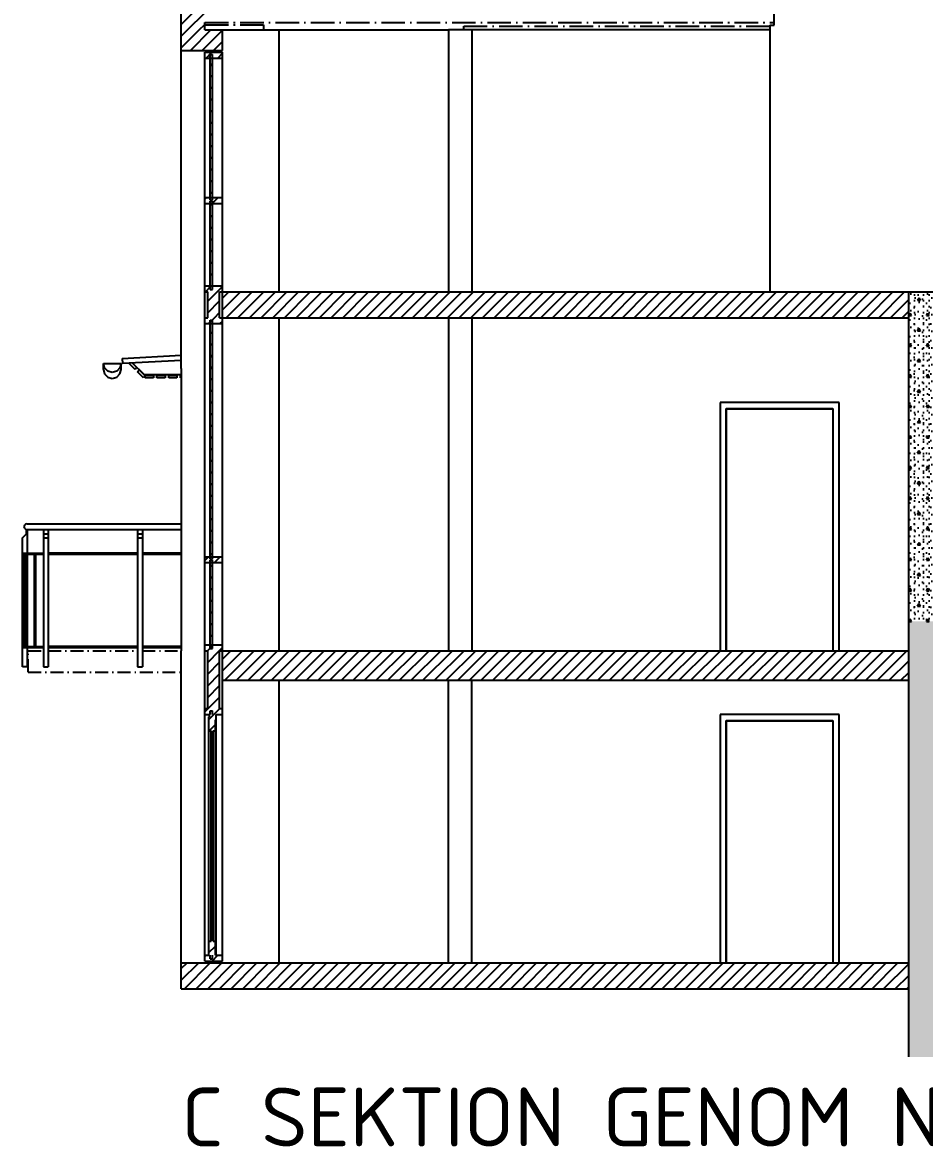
# Model space of a CAD drawing. Header units: millimetres. Extents: x 15 to 2176, y 3 to 641.
# Drawn here: x 1079.2 to 1232.4, y 3.3 to 194.2 of the extents above; entities that cross this region are included whole.
import ezdxf
from ezdxf.xclip import XClip

# ---------------------------------------------------------------- set-up
doc = ezdxf.new("R2010")
doc.units = ezdxf.units.MM
doc.header["$MEASUREMENT"] = 0
doc.header["$XCLIPFRAME"] = 0
doc.linetypes.add('A_PSTRECK_2', pattern=[3.8, 2.2, -0.7, 0.2, -0.7])
doc.linetypes.add('A_PSTRECK_4', pattern=[6, 4, -0.875, 0.25, -0.875])
for name, color, linetype in [('A--------P-', 7, 'Continuous'), ('A-01SB-----', 3, 'Continuous'), ('A-01SC-----', 7, 'Continuous'), ('A-01SC-----Ytterväggar2', 7, 'Continuous'), ('A-01SF-----', 7, 'Continuous'), ('A-01SG-----', 1, 'Continuous'), ('A-01SZ-----', 1, 'Continuous'), ('A-27B------', 7, 'Continuous'), ('A-27E------', 1, 'A_PSTRECK_2'), ('A-43E------', 1, 'A_PSTRECK_4'), ('A-45B------', 1, 'Continuous')]:
    doc.layers.add(name, color=color, linetype=linetype)
doc.styles.add('ISO', font='')
doc.styles.get('ISO').set_extended_font_data('ISOCPEUR')
pattern_1 = [(0, (1499.748, 92.474), (0, 5.19615), [0.5, -2.5]), (0, (1501.248, 95.072), (0, 5.19615), [0.5, -2.5]), (60, (1499.748, 92.474), (-4.5, 2.59808), [0.5, -2.5]), (60, (1502.748, 92.474), (-4.5, 2.59808), [0.5, -2.5]), (120, (1500.248, 92.474), (4.5, 2.59808), [0.5, -2.5]), (120, (1503.248, 92.474), (4.5, 2.59808), [0.5, -2.5]), (0, (1499.7481, 92.9741), (0, 1), [0, -1, 0, -1.5]), (45, (1500.2481, 92.9741), (-0.7071068, 0.7071068), [0, -0.75, 0, -1.25])]
pattern_2 = [(45, (1499.7481, 92.4741), (-0.9899495, 0.9899495), [])]

# ---------------------------------------------------------------- blocks, each defined once
blk = doc.blocks.new('Drawing_3_3', base_point=(1339.37, 329.56))
at = {"layer": 'A-01SC-----', "linetype": 'Continuous'}
h = blk.add_hatch(dxfattribs=at)
h.set_pattern_fill('BRANDSÄKRARE_0003', color=256, style=0, pattern_type=2)
h.set_pattern_definition(pattern_2)
h.paths.add_polyline_path([(1106.17, 207.97), (1106.17, 192.97), (1110.17, 192.97), (1110.17, 207.97)])
h = blk.add_hatch(dxfattribs=at)
h.set_pattern_fill('BRANDSÄKRARE_0003', color=256, style=0, pattern_type=2)
h.set_pattern_definition(pattern_2)
h.paths.add_polyline_path([(1113.17, 192.97), (1106.17, 192.97), (1106.17, 189.47), (1113.17, 189.47)])
h = blk.add_hatch(dxfattribs=at)
h.set_pattern_fill('BETONG__STD__0003', color=256, style=0, pattern_type=2)
h.set_pattern_definition(pattern_1)
h.paths.add_polyline_path([(1235.35, 92.47), (1235.35, 148.47), (1229.75, 148.47), (1229.75, 92.47)])
h = blk.add_hatch(dxfattribs=at)
h.set_pattern_fill('BETONG__STD__0003', color=256, style=0, pattern_type=2)
h.set_pattern_definition(pattern_1)
h.paths.add_polyline_path([(1229.75, 92.47), (1229.75, 18.47), (1235.35, 18.47), (1235.35, 92.47)])
at = {"layer": 'A-01SF-----', "linetype": 'Continuous'}
h = blk.add_hatch(dxfattribs=at)
h.set_pattern_fill('BRANDSÄKRARE_0003', color=256, style=0, pattern_type=2)
h.set_pattern_definition(pattern_2)
h.paths.add_polyline_path([(1229.75, 144.07), (1229.75, 148.47), (1113.17, 148.47), (1113.17, 144.07)])
h = blk.add_hatch(dxfattribs=at)
h.set_pattern_fill('BRANDSÄKRARE_0003', color=256, style=0, pattern_type=2)
h.set_pattern_definition(pattern_2)
h.paths.add_polyline_path([(1229.75, 82.47), (1229.75, 87.47), (1113.17, 87.47), (1113.17, 82.47)])
h = blk.add_hatch(dxfattribs=at)
h.set_pattern_fill('BRANDSÄKRARE_0003', color=256, style=0, pattern_type=2)
h.set_pattern_definition(pattern_2)
h.paths.add_polyline_path([(1229.75, 30.07), (1229.75, 34.47), (1106.17, 34.47), (1106.17, 30.07)])
at = {"layer": 'A-01SZ-----', "linetype": 'Continuous'}
h = blk.add_hatch(dxfattribs=at)
h.set_pattern_fill('BRANDSÄKRARE_0003', color=256, style=0, pattern_type=2)
h.set_pattern_definition(pattern_2)
h.paths.add_polyline_path([(1113.17, 189.17), (1110.17, 189.17), (1110.17, 188.17), (1113.17, 188.17)])
h = blk.add_hatch(dxfattribs=at)
h.set_pattern_fill('BRANDSÄKRARE_0003', color=256, style=0, pattern_type=2)
h.set_pattern_definition(pattern_2)
h.paths.add_polyline_path([(1111.47, 188.77), (1111.07, 188.77), (1111.07, 163.87), (1111.47, 163.87)])
h = blk.add_hatch(dxfattribs=at)
h.set_pattern_fill('BRANDSÄKRARE_0003', color=256, style=0, pattern_type=2)
h.set_pattern_definition(pattern_2)
h.paths.add_polyline_path([(1113.17, 164.47), (1110.17, 164.47), (1110.17, 163.47), (1113.17, 163.47)])
h = blk.add_hatch(dxfattribs=at)
h.set_pattern_fill('BRANDSÄKRARE_0003', color=256, style=0, pattern_type=2)
h.set_pattern_definition(pattern_2)
h.paths.add_polyline_path([(1111.47, 164.07), (1111.07, 164.07), (1111.07, 148.87), (1111.47, 148.87)])
h = blk.add_hatch(dxfattribs=at)
h.set_pattern_fill('BRANDSÄKRARE_0003', color=256, style=0, pattern_type=2)
h.set_pattern_definition(pattern_2)
h.paths.add_polyline_path([(1113.17, 149.47), (1110.17, 149.47), (1110.17, 148.47), (1113.17, 148.47)])
h = blk.add_hatch(dxfattribs=at)
h.set_pattern_fill('BRANDSÄKRARE_0003', color=256, style=0, pattern_type=2)
h.set_pattern_definition(pattern_2)
h.paths.add_polyline_path([(1112.67, 144.07), (1112.67, 148.47), (1110.67, 148.47), (1110.67, 144.07)])
h = blk.add_hatch(dxfattribs=at)
h.set_pattern_fill('BRANDSÄKRARE_0003', color=256, style=0, pattern_type=2)
h.set_pattern_definition(pattern_2)
h.paths.add_polyline_path([(1113.17, 144.07), (1110.17, 144.07), (1110.17, 143.07), (1113.17, 143.07)])
h = blk.add_hatch(dxfattribs=at)
h.set_pattern_fill('BRANDSÄKRARE_0003', color=256, style=0, pattern_type=2)
h.set_pattern_definition(pattern_2)
h.paths.add_polyline_path([(1111.47, 143.67), (1111.07, 143.67), (1111.07, 102.87), (1111.47, 102.87)])
h = blk.add_hatch(dxfattribs=at)
h.set_pattern_fill('BRANDSÄKRARE_0003', color=256, style=0, pattern_type=2)
h.set_pattern_definition(pattern_2)
h.paths.add_polyline_path([(1113.17, 103.47), (1110.17, 103.47), (1110.17, 102.47), (1113.17, 102.47)])
h = blk.add_hatch(dxfattribs=at)
h.set_pattern_fill('BRANDSÄKRARE_0003', color=256, style=0, pattern_type=2)
h.set_pattern_definition(pattern_2)
h.paths.add_polyline_path([(1111.47, 87.87), (1111.47, 103.07), (1111.07, 103.07), (1111.07, 87.87)])
h = blk.add_hatch(dxfattribs=at)
h.set_pattern_fill('BRANDSÄKRARE_0003', color=256, style=0, pattern_type=2)
h.set_pattern_definition(pattern_2)
h.paths.add_polyline_path([(1113.17, 88.47), (1110.17, 88.47), (1110.17, 87.47), (1113.17, 87.47)])
h = blk.add_hatch(dxfattribs=at)
h.set_pattern_fill('BRANDSÄKRARE_0003', color=256, style=0, pattern_type=2)
h.set_pattern_definition(pattern_2)
h.paths.add_polyline_path([(1112.67, 87.47), (1110.67, 87.47), (1110.67, 77.67), (1112.67, 77.67)])
h = blk.add_hatch(dxfattribs=at)
h.set_pattern_fill('BRANDSÄKRARE_0003', color=256, style=0, pattern_type=2)
h.set_pattern_definition(pattern_2)
h.paths.add_polyline_path([(1113.17, 77.67), (1110.17, 77.67), (1110.17, 76.67), (1113.17, 76.67)])
h = blk.add_hatch(dxfattribs=at)
h.set_pattern_fill('BRANDSÄKRARE_0003', color=256, style=0, pattern_type=2)
h.set_pattern_definition(pattern_2)
h.paths.add_polyline_path([(1111.97, 76.27), (1111.97, 76.67), (1110.97, 76.67), (1110.97, 76.27)])
h = blk.add_hatch(dxfattribs=at)
h.set_pattern_fill('BRANDSÄKRARE_0003', color=256, style=0, pattern_type=2)
h.set_pattern_definition(pattern_2)
h.paths.add_polyline_path([(1111.47, 77.27), (1111.07, 77.27), (1111.07, 76.67), (1111.47, 76.67)])
h = blk.add_hatch(dxfattribs=at)
h.set_pattern_fill('BRANDSÄKRARE_0003', color=256, style=0, pattern_type=2)
h.set_pattern_definition(pattern_2)
h.paths.add_polyline_path([(1112.07, 75.77), (1112.07, 76.67), (1111.97, 76.67), (1111.97, 75.77)])
h = blk.add_hatch(dxfattribs=at)
h.set_pattern_fill('BRANDSÄKRARE_0003', color=256, style=0, pattern_type=2)
h.set_pattern_definition(pattern_2)
h.paths.add_polyline_path([(1111.97, 73.87), (1111.97, 76.27), (1110.87, 76.27), (1110.87, 73.87)])
h = blk.add_hatch(dxfattribs=at)
h.set_pattern_fill('BRANDSÄKRARE_0003', color=256, style=0, pattern_type=2)
h.set_pattern_definition(pattern_2)
h.paths.add_polyline_path([(1111.58, 38.17), (1111.58, 73.87), (1111.26, 73.87), (1111.26, 38.17)])
h = blk.add_hatch(dxfattribs=at)
h.set_pattern_fill('BRANDSÄKRARE_0003', color=256, style=0, pattern_type=2)
h.set_pattern_definition(pattern_2)
h.paths.add_polyline_path([(1111.97, 38.17), (1110.87, 38.17), (1110.87, 35.77), (1111.97, 35.77)])
h = blk.add_hatch(dxfattribs=at)
h.set_pattern_fill('BRANDSÄKRARE_0003', color=256, style=0, pattern_type=2)
h.set_pattern_definition(pattern_2)
h.paths.add_polyline_path([(1113.17, 35.77), (1110.17, 35.77), (1110.17, 34.77), (1113.17, 34.77)])
h = blk.add_hatch(dxfattribs=at)
h.set_pattern_fill('BRANDSÄKRARE_0003', color=256, style=0, pattern_type=2)
h.set_pattern_definition(pattern_2)
h.paths.add_polyline_path([(1111.47, 35.17), (1111.47, 35.77), (1111.07, 35.77), (1111.07, 35.17)])
at = {"layer": 'A-01SB-----'}
for p, q in [((1198.75, 128.61), (1198.77, 128.61)), ((1214.71, 128.63), (1214.71, 128.61)), ((1215.75, 128.61), (1215.75, 128.63)), ((1198.75, 75.61), (1198.77, 75.61)), ((1214.71, 75.63), (1214.71, 75.61)), ((1215.75, 75.61), (1215.75, 75.63))]:
    blk.add_line(p, q, dxfattribs=at)
at = {"layer": 'A-01SC-----'}
for p, q in [((1106.17, 192.97), (1106.17, 207.97)), ((1106.17, 189.47), (1106.17, 192.97)), ((1110.17, 192.97), (1110.17, 194.23)), ((1110.17, 192.97), (1113.17, 192.97)), ((1113.17, 192.97), (1122.75, 192.97)), ((1113.17, 189.47), (1113.17, 192.97)), ((1120.15, 193.81), (1120.15, 192.97)), ((1122.75, 192.97), (1122.75, 148.47)), ((1154.15, 192.97), (1154.15, 193.63)), ((1106.17, 135.47), (1106.17, 189.47)), ((1106.17, 189.47), (1113.17, 189.47)), ((1229.75, 148.47), (1235.35, 148.47)), ((1229.75, 92.47), (1229.75, 148.47)), ((1122.75, 144.07), (1122.75, 135.47)), ((1106.17, 135.47), (1106.17, 87.47)), ((1122.75, 135.47), (1122.75, 87.47)), ((1229.75, 18.47), (1229.75, 92.47)), ((1106.17, 34.47), (1106.17, 87.47)), ((1122.75, 82.47), (1122.75, 34.47))]:
    blk.add_line(p, q, dxfattribs=at)
at = {"layer": 'A-01SC-----Ytterväggar2'}
blk.add_line((1206.15, 193.77), (1206.15, 148.47), dxfattribs=at)
at = {"layer": 'A-01SF-----'}
for p, q in [((1113.17, 148.47), (1229.75, 148.47)), ((1113.17, 144.07), (1113.17, 148.47)), ((1229.75, 144.07), (1229.75, 148.47)), ((1113.17, 144.07), (1229.75, 144.07)), ((1113.17, 87.47), (1229.75, 87.47)), ((1113.17, 82.47), (1113.17, 87.47)), ((1229.75, 82.47), (1229.75, 87.47)), ((1113.17, 82.47), (1229.75, 82.47)), ((1106.17, 34.47), (1229.75, 34.47)), ((1106.17, 30.07), (1106.17, 34.47)), ((1229.75, 30.07), (1229.75, 34.47)), ((1106.17, 30.07), (1229.75, 30.07))]:
    blk.add_line(p, q, dxfattribs=at)
at = {"layer": 'A-01SG-----'}
for p, q in [((1096.15, 137.17), (1106.17, 137.69)), ((1096.15, 137.17), (1096.2, 136.27)), ((1106.17, 136.79), (1096.2, 136.27)), ((1097.32, 136.29), (1097.36, 136.33)), ((1098.31, 135.3), (1097.32, 136.29)), ((1097.87, 136.36), (1098.62, 135.61)), ((1099.91, 134.34), (1097.9, 136.36)), ((1098.62, 135.61), (1098.31, 135.3)), ((1098.73, 134.87), (1099.04, 135.19)), ((1099.72, 133.88), (1098.73, 134.87)), ((1099.04, 135.19), (1100.03, 134.2)), ((1100.03, 134.2), (1099.72, 133.88)), ((1106.17, 134.34), (1099.91, 134.34)), ((1100.03, 134.32), (1101.43, 134.32)), ((1100.03, 133.88), (1100.03, 134.32)), ((1101.43, 133.88), (1100.03, 133.88)), ((1101.43, 134.32), (1101.43, 133.88)), ((1102.03, 133.88), (1102.03, 134.32)), ((1102.03, 134.32), (1103.43, 134.32)), ((1103.43, 133.88), (1102.03, 133.88)), ((1103.43, 134.32), (1103.43, 133.88)), ((1104.03, 134.32), (1105.43, 134.32)), ((1104.03, 133.88), (1104.03, 134.32)), ((1105.43, 133.88), (1104.03, 133.88)), ((1105.43, 134.32), (1105.43, 133.88)), ((1106.03, 133.88), (1106.03, 134.32)), ((1106.03, 134.32), (1106.17, 134.32)), ((1106.17, 133.88), (1106.03, 133.88))]:
    blk.add_line(p, q, dxfattribs=at)
at = {"layer": 'A-01SZ-----'}
for p, q in [((1110.17, 189.17), (1113.17, 189.17)), ((1110.17, 188.17), (1110.17, 189.17)), ((1113.17, 188.17), (1113.17, 189.17)), ((1110.17, 188.17), (1113.17, 188.17)), ((1110.17, 164.47), (1110.17, 188.17)), ((1111.07, 188.77), (1111.47, 188.77)), ((1111.07, 164.07), (1111.07, 188.77)), ((1111.47, 164.07), (1111.47, 188.77)), ((1113.17, 164.47), (1113.17, 188.17)), ((1110.17, 164.47), (1113.17, 164.47)), ((1110.17, 163.47), (1110.17, 164.47)), ((1113.17, 163.47), (1113.17, 164.47)), ((1110.17, 149.47), (1110.17, 163.47)), ((1110.17, 163.47), (1113.17, 163.47)), ((1111.07, 164.07), (1111.47, 164.07)), ((1111.07, 148.87), (1111.07, 163.87)), ((1111.07, 163.87), (1111.47, 163.87)), ((1111.47, 148.87), (1111.47, 163.87)), ((1113.17, 149.47), (1113.17, 163.47)), ((1110.17, 149.47), (1113.17, 149.47)), ((1110.17, 148.47), (1110.17, 149.47)), ((1113.17, 148.47), (1113.17, 149.47)), ((1110.17, 148.47), (1110.67, 148.47)), ((1110.17, 144.07), (1110.17, 148.47)), ((1110.67, 144.07), (1110.67, 148.47)), ((1111.07, 148.87), (1111.47, 148.87)), ((1112.67, 144.07), (1112.67, 148.47)), ((1112.67, 148.47), (1113.17, 148.47)), ((1110.17, 144.07), (1110.67, 144.07)), ((1110.17, 143.07), (1110.17, 144.07)), ((1111.07, 143.67), (1111.47, 143.67)), ((1111.07, 103.07), (1111.07, 143.67)), ((1111.47, 103.07), (1111.47, 143.67)), ((1112.67, 144.07), (1113.17, 144.07)), ((1113.17, 143.07), (1113.17, 144.07)), ((1110.17, 103.47), (1110.17, 143.07)), ((1110.17, 143.07), (1113.17, 143.07)), ((1113.17, 103.47), (1113.17, 143.07)), ((1110.17, 103.47), (1113.17, 103.47)), ((1110.17, 102.47), (1110.17, 103.47)), ((1113.17, 102.47), (1113.17, 103.47)), ((1110.17, 88.47), (1110.17, 102.47)), ((1110.17, 102.47), (1113.17, 102.47)), ((1111.07, 103.07), (1111.47, 103.07)), ((1111.07, 87.87), (1111.07, 102.87)), ((1111.07, 102.87), (1111.47, 102.87)), ((1111.47, 87.87), (1111.47, 102.87)), ((1113.17, 88.47), (1113.17, 102.47)), ((1110.17, 88.47), (1113.17, 88.47)), ((1110.17, 87.47), (1110.17, 88.47)), ((1111.07, 87.87), (1111.47, 87.87)), ((1113.17, 87.47), (1113.17, 88.47)), ((1110.17, 81.97), (1110.17, 87.47)), ((1110.17, 87.47), (1110.67, 87.47)), ((1110.67, 77.67), (1110.67, 87.47)), ((1112.67, 77.67), (1112.67, 87.47)), ((1112.67, 87.47), (1113.17, 87.47)), ((1113.17, 81.97), (1113.17, 82.47)), ((1110.17, 77.67), (1110.17, 81.97)), ((1113.17, 77.67), (1113.17, 81.97)), ((1110.17, 77.67), (1110.67, 77.67)), ((1110.17, 76.67), (1110.17, 77.67)), ((1110.17, 50.97), (1110.17, 76.67)), ((1110.17, 76.67), (1110.97, 76.67)), ((1110.97, 76.27), (1110.97, 76.67)), ((1111.07, 77.27), (1111.47, 77.27)), ((1111.07, 76.67), (1111.07, 77.27)), ((1111.47, 76.67), (1111.47, 77.27)), ((1112.07, 75.77), (1112.07, 76.67)), ((1112.07, 76.67), (1113.17, 76.67)), ((1112.67, 77.67), (1113.17, 77.67)), ((1113.17, 76.67), (1113.17, 77.67)), ((1113.17, 50.97), (1113.17, 76.67)), ((1110.87, 76.27), (1110.97, 76.27)), ((1110.87, 73.87), (1110.87, 76.27)), ((1111.97, 75.77), (1112.07, 75.77)), ((1111.97, 73.87), (1111.97, 75.77)), ((1112.07, 35.77), (1112.07, 75.77)), ((1110.87, 38.17), (1110.87, 73.87)), ((1110.87, 73.87), (1111.26, 73.87)), ((1111.26, 38.17), (1111.26, 73.87)), ((1111.58, 73.87), (1111.97, 73.87)), ((1111.58, 38.17), (1111.58, 73.87)), ((1111.97, 38.17), (1111.97, 73.87)), ((1110.17, 35.77), (1110.17, 50.97)), ((1113.17, 35.77), (1113.17, 50.97)), ((1110.87, 38.17), (1111.26, 38.17)), ((1110.87, 35.77), (1110.87, 38.17)), ((1111.58, 38.17), (1111.97, 38.17)), ((1111.97, 35.77), (1111.97, 38.17)), ((1110.17, 35.77), (1110.87, 35.77)), ((1110.17, 34.77), (1110.17, 35.77)), ((1110.17, 34.77), (1113.17, 34.77)), ((1111.07, 35.17), (1111.07, 35.77)), ((1111.07, 35.17), (1111.47, 35.17)), ((1111.47, 35.17), (1111.47, 35.77)), ((1111.97, 35.77), (1113.17, 35.77)), ((1113.17, 34.77), (1113.17, 35.77))]:
    blk.add_line(p, q, dxfattribs=at)
at = {"layer": 'A-27B------'}
for p, q in [((1122.75, 192.97), (1151.55, 192.97)), ((1155.55, 192.97), (1151.55, 192.97)), ((1151.55, 192.97), (1151.55, 148.47)), ((1206.15, 192.97), (1155.55, 192.97)), ((1155.55, 192.97), (1155.55, 148.47)), ((1151.55, 144.07), (1151.55, 135.47)), ((1155.55, 144.07), (1155.55, 135.47)), ((1151.55, 135.47), (1151.55, 87.47)), ((1155.55, 135.47), (1155.55, 87.47)), ((1197.71, 129.67), (1197.71, 128.63)), ((1217.91, 129.67), (1197.71, 129.67)), ((1197.71, 128.63), (1197.71, 87.47)), ((1198.75, 87.47), (1198.75, 128.63)), ((1198.75, 128.63), (1216.87, 128.63)), ((1198.77, 87.47), (1198.77, 128.61)), ((1198.77, 128.61), (1216.85, 128.61)), ((1216.85, 128.61), (1216.85, 87.47)), ((1216.87, 128.63), (1216.87, 87.47)), ((1217.91, 128.63), (1217.91, 129.67)), ((1217.91, 87.47), (1217.91, 128.63)), ((1151.55, 34.47), (1151.55, 82.47)), ((1155.55, 34.47), (1155.55, 82.47)), ((1197.71, 76.67), (1197.71, 75.63)), ((1217.91, 76.67), (1197.71, 76.67)), ((1217.91, 75.63), (1217.91, 76.67)), ((1197.71, 75.63), (1197.71, 34.47)), ((1198.75, 34.47), (1198.75, 75.63)), ((1198.75, 75.63), (1216.87, 75.63)), ((1198.77, 34.47), (1198.77, 75.61)), ((1198.77, 75.61), (1216.85, 75.61)), ((1216.85, 75.61), (1216.85, 34.47)), ((1216.87, 75.63), (1216.87, 34.47)), ((1217.91, 34.47), (1217.91, 75.63))]:
    blk.add_line(p, q, dxfattribs=at)
at = {"layer": 'A-27E------'}
for p, q in [((1080.15, 87.47), (1082.75, 87.47)), ((1080.15, 83.87), (1080.15, 87.47)), ((1083.55, 87.47), (1098.75, 87.47)), ((1099.55, 87.47), (1106.17, 87.47)), ((1080.15, 83.87), (1106.17, 83.87))]:
    blk.add_line(p, q, dxfattribs=at)
at = {"layer": 'A-43E------'}
for p, q in [((1206.92, 194.23), (1206.92, 199.79)), ((1110.17, 194.23), (1206.92, 194.23)), ((1110.17, 193.81), (1120.15, 193.81)), ((1154.15, 193.63), (1206.15, 193.63)), ((1206.15, 193.77), (1206.92, 193.77)), ((1206.92, 193.77), (1206.92, 194.23))]:
    blk.add_line(p, q, dxfattribs=at)
at = {"layer": 'A-45B------'}
for p, q in [((1092.95, 135.27), (1092.95, 136.29)), ((1093.15, 135.54), (1092.95, 136.29)), ((1092.95, 136.29), (1094.45, 136.29)), ((1094.45, 136.29), (1095.95, 136.29)), ((1095.95, 136.29), (1095.75, 135.54)), ((1095.95, 135.27), (1095.95, 136.29)), ((1092.95, 135.27), (1093.15, 134.52)), ((1093.7, 134.99), (1093.15, 135.54)), ((1093.15, 134.52), (1093.7, 133.97)), ((1094.45, 134.79), (1093.7, 134.99)), ((1093.7, 133.97), (1094.45, 133.77)), ((1095.2, 134.99), (1094.45, 134.79)), ((1094.45, 133.77), (1095.2, 133.97)), ((1095.75, 135.54), (1095.2, 134.99)), ((1095.2, 133.97), (1095.75, 134.52)), ((1095.75, 134.52), (1095.95, 135.27)), ((1079.69, 109.01), (1079.51, 108.82)), ((1079.94, 109.07), (1079.69, 109.01)), ((1079.94, 109.07), (1106.17, 109.07)), ((1079.19, 106.67), (1079.89, 107.37)), ((1079.51, 108.82), (1079.44, 108.57)), ((1079.44, 108.57), (1079.51, 108.32)), ((1079.51, 108.32), (1079.69, 108.14)), ((1079.69, 108.14), (1079.94, 108.07)), ((1079.89, 107.37), (1079.89, 108.07)), ((1079.89, 108.07), (1079.94, 108.07)), ((1079.94, 108.07), (1082.75, 108.07)), ((1079.99, 108.07), (1079.99, 104.07)), ((1082.75, 108.07), (1082.75, 107.37)), ((1082.75, 108.07), (1083.55, 108.07)), ((1082.75, 107.37), (1082.75, 106.67)), ((1082.75, 107.37), (1083.55, 107.37)), ((1083.55, 108.07), (1098.75, 108.07)), ((1083.55, 108.07), (1083.55, 107.37)), ((1083.55, 107.37), (1083.55, 106.67)), ((1098.75, 108.07), (1098.75, 107.37)), ((1098.75, 108.07), (1099.55, 108.07)), ((1098.75, 107.37), (1098.75, 106.67)), ((1098.75, 107.37), (1099.55, 107.37)), ((1099.55, 108.07), (1106.17, 108.07)), ((1099.55, 108.07), (1099.55, 107.37)), ((1099.55, 107.37), (1099.55, 106.67)), ((1079.19, 84.75), (1079.19, 106.67)), ((1082.75, 106.67), (1082.75, 84.75)), ((1082.75, 106.67), (1083.55, 106.67)), ((1083.55, 106.67), (1083.55, 84.75)), ((1098.75, 106.67), (1098.75, 84.75)), ((1098.75, 106.67), (1099.55, 106.67)), ((1099.55, 106.67), (1099.55, 84.75)), ((1079.34, 104.07), (1082.75, 104.07)), ((1079.34, 104.07), (1079.34, 103.91)), ((1079.34, 103.91), (1082.75, 103.91)), ((1079.47, 88.23), (1079.47, 103.91)), ((1079.71, 88.23), (1079.71, 103.91)), ((1079.99, 103.91), (1079.99, 88.23)), ((1081.23, 88.23), (1081.23, 103.91)), ((1081.47, 88.23), (1081.47, 103.91)), ((1098.75, 104.07), (1083.55, 104.07)), ((1083.55, 103.91), (1098.75, 103.91)), ((1106.17, 104.07), (1099.55, 104.07)), ((1099.55, 103.91), (1106.17, 103.91)), ((1079.34, 88.23), (1082.75, 88.23)), ((1079.34, 88.23), (1079.34, 88.07)), ((1079.34, 88.07), (1082.75, 88.07)), ((1079.99, 88.07), (1079.99, 84.75)), ((1098.75, 88.23), (1083.55, 88.23)), ((1083.55, 88.07), (1098.75, 88.07)), ((1106.17, 88.23), (1099.55, 88.23)), ((1099.55, 88.07), (1106.17, 88.07)), ((1079.99, 84.75), (1079.19, 84.75)), ((1082.75, 84.75), (1083.55, 84.75)), ((1098.75, 84.75), (1099.55, 84.75))]:
    blk.add_line(p, q, dxfattribs=at)

msp = doc.modelspace()

# ---------------------------------------------------------------- block references
at = {"layer": 'A--------P-'}
ref = msp.add_blockref('Drawing_3_3', (1339.37, 329.56), dxfattribs=at)
XClip(ref).set_block_clipping_path([(1079.1881029319, 18.4741086751), (1599.5527581567, 640.6436337123)])

# ---------------------------------------------------------------- texts
at = {"layer": 'A--------P-', "insert": (1106.17, 3.26), "char_height": 10, "attachment_point": 7, "style": 'ISO'}
msp.add_mtext('\\A1;{\\fISOCPEUR|b0|i0|c0|p34;C SEKTION GENOM NYTT TRAPPHUS}', dxfattribs=at)

doc.saveas('drawing.dxf')
